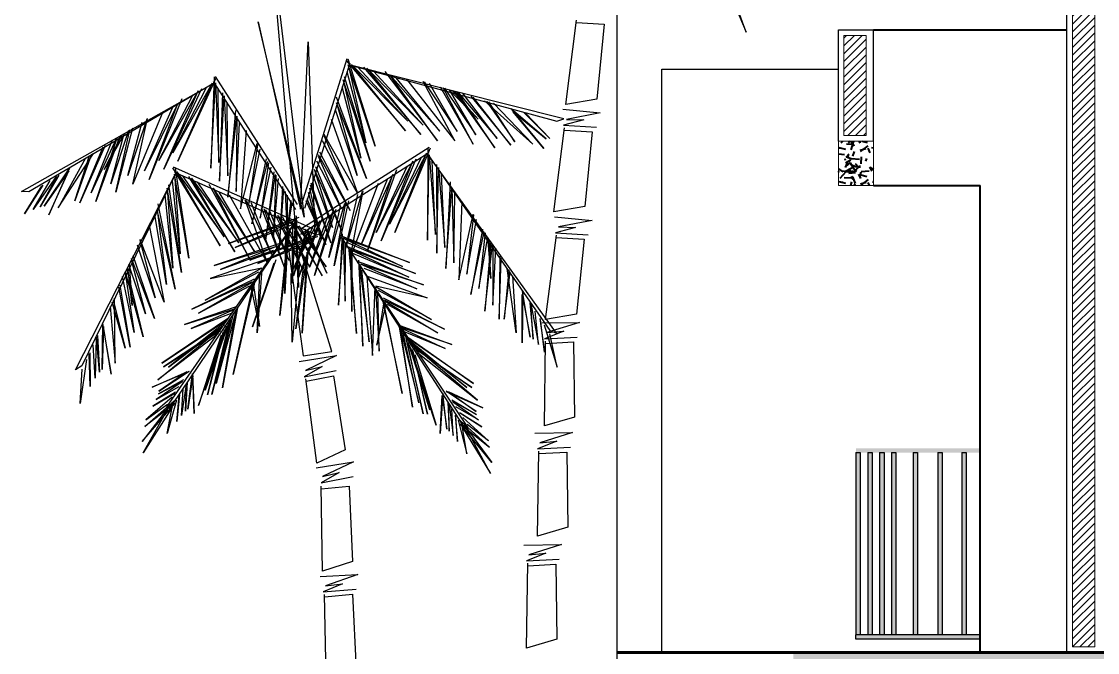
# Model space of a CAD drawing. Header units: millimetres. Extents: x -106 to 2534, y 21 to 2786.
# Drawn here: x 1303.976 to 1308.813, y 1350.761 to 1353.598 of the extents above; entities that cross this region are included whole.
import ezdxf

# ---------------------------------------------------------------- set-up
doc = ezdxf.new("R2010")
doc.units = ezdxf.units.MM
for name, color, linetype, lineweight in [('achurado', 142, 'Continuous', 9), ('fach mas atras', 62, 'Continuous', 20), ('muro adela', 202, 'Continuous', 30), ('muro adelante', 30, 'Continuous', 40), ('muros', 20, 'Continuous', 30), ('placa', 162, 'Continuous', 60), ('vaciao', 102, 'Continuous', 40), ('varanda', 240, 'Continuous', 25)]:
    doc.layers.add(name, color=color, linetype=linetype, lineweight=lineweight)

# ---------------------------------------------------------------- blocks, each defined once
blk = doc.blocks.new('palmas')
at = {"color": 102}
for p, q in [((1253.8289, 1364.6662), (1253.9789, 1363.4198)), ((1253.9375, 1363.4021), (1253.8289, 1364.6662)), ((1255.9657, 1364.251), (1255.8828, 1364.4806)), ((1255.8703, 1364.4751), (1255.9657, 1364.251)), ((1253.7718, 1364.298), (1253.9621, 1363.4558)), ((1253.9789, 1363.4198), (1253.7718, 1364.298)), ((1253.9621, 1363.4558), (1253.9965, 1364.207)), ((1253.9965, 1364.207), (1254.0268, 1363.328)), ((1254.1703, 1364.1313), (1253.9662, 1363.4782)), ((1254.1838, 1364.1114), (1253.9798, 1363.4584)), ((1254.1687, 1364.1221), (1254.4332, 1363.8076)), ((1254.1749, 1364.1311), (1254.2981, 1363.7391)), ((1254.1763, 1364.1039), (1254.2559, 1363.7528)), ((1254.2981, 1363.7391), (1254.1763, 1364.1039)), ((1255.1463, 1363.8619), (1254.1804, 1364.1039)), ((1254.1804, 1364.1039), (1255.1148, 1363.8514)), ((1254.1908, 1364.1063), (1254.4443, 1363.8506)), ((1254.4332, 1363.8076), (1254.1908, 1364.1063)), ((1254.4443, 1363.8506), (1254.22, 1364.0932)), ((1254.2445, 1364.0938), (1254.5026, 1363.7906)), ((1254.2602, 1364.0892), (1254.5137, 1363.8335)), ((1254.5026, 1363.7906), (1254.2602, 1364.0892)), ((1253.5818, 1364.0435), (1253.4097, 1363.6704)), ((1253.5734, 1364.0505), (1253.5581, 1363.6399)), ((1253.5778, 1364.0519), (1253.9471, 1363.476)), ((1254.158, 1364.0519), (1254.2752, 1363.6714)), ((1254.2559, 1363.7528), (1254.1716, 1364.0723)), ((1254.5137, 1363.8335), (1254.2894, 1364.0761)), ((1254.3411, 1364.0743), (1254.5777, 1363.7627)), ((1254.3632, 1364.0586), (1254.5888, 1363.8057)), ((1254.5777, 1363.7627), (1254.3632, 1364.0586)), ((1254.5888, 1363.8057), (1254.3924, 1364.0455)), ((1252.7076, 1363.5343), (1253.5752, 1364.0229)), ((1253.5752, 1364.0229), (1252.7408, 1363.5326)), ((1253.5161, 1363.9962), (1253.3473, 1363.6355)), ((1253.5646, 1364.0224), (1253.3877, 1363.7089)), ((1253.3877, 1363.7089), (1253.5399, 1364.0021)), ((1253.4097, 1363.6704), (1253.5646, 1364.0224)), ((1253.5581, 1363.6399), (1253.5792, 1364.024)), ((1253.5699, 1364.0292), (1253.9392, 1363.4533)), ((1253.5792, 1364.024), (1253.5952, 1363.6643)), ((1253.5952, 1363.6643), (1253.592, 1363.9947)), ((1254.2331, 1363.6851), (1254.1488, 1364.0046)), ((1254.1534, 1364.0362), (1254.2331, 1363.6851)), ((1254.2752, 1363.6714), (1254.1534, 1364.0362)), ((1254.4383, 1364.0396), (1254.6555, 1363.7617)), ((1254.6555, 1363.7617), (1254.5135, 1364.0291)), ((1254.5174, 1364.0279), (1254.6665, 1363.8047)), ((1254.6665, 1363.8047), (1254.5412, 1364.0205)), ((1254.5895, 1364.0055), (1254.7386, 1363.7467)), ((1254.7386, 1363.7467), (1254.6034, 1364.0012)), ((1254.6095, 1363.9993), (1254.7497, 1363.7896)), ((1254.6301, 1363.9919), (1254.7609, 1363.8594)), ((1254.7497, 1363.7896), (1254.6319, 1363.9924)), ((1253.4281, 1363.9519), (1253.2822, 1363.5889)), ((1253.5022, 1363.9876), (1253.3253, 1363.674)), ((1253.3253, 1363.674), (1253.4775, 1363.9673)), ((1253.3473, 1363.6355), (1253.5022, 1363.9876)), ((1253.6106, 1363.9786), (1253.598, 1363.5807)), ((1253.598, 1363.5807), (1253.6191, 1363.9647)), ((1253.6191, 1363.9647), (1253.6351, 1363.605)), ((1254.1225, 1363.96), (1254.2584, 1363.5931)), ((1254.7609, 1363.8594), (1254.6448, 1363.9874)), ((1254.6549, 1363.9853), (1254.8352, 1363.7303)), ((1254.8352, 1363.7303), (1254.6684, 1363.9811)), ((1254.671, 1363.9803), (1254.8462, 1363.7732)), ((1254.8462, 1363.7732), (1254.6907, 1363.9785)), ((1254.7283, 1363.9626), (1254.9076, 1363.7434)), ((1254.9076, 1363.7434), (1254.7385, 1363.9594)), ((1253.4109, 1363.9309), (1253.2602, 1363.6274)), ((1253.2602, 1363.6274), (1253.3862, 1363.9106)), ((1253.2822, 1363.5889), (1253.4109, 1363.9309)), ((1253.6351, 1363.605), (1253.632, 1363.9354)), ((1253.6691, 1363.8994), (1253.635, 1363.5096)), ((1254.2162, 1363.6068), (1254.1193, 1363.9012)), ((1254.1239, 1363.9328), (1254.2162, 1363.6068)), ((1254.2584, 1363.5931), (1254.1239, 1363.9328)), ((1255.0062, 1363.7471), (1254.7886, 1363.9416)), ((1254.7977, 1363.9411), (1254.926, 1363.7585)), ((1254.926, 1363.7585), (1254.809, 1363.9376)), ((1254.8289, 1363.9314), (1255.0062, 1363.7471)), ((1255.0662, 1363.7716), (1254.9083, 1363.9068)), ((1254.9097, 1363.9064), (1255.0551, 1363.7286)), ((1254.916, 1363.895), (1255.0662, 1363.7716)), ((1255.0551, 1363.7286), (1254.916, 1363.895)), ((1253.2703, 1363.8605), (1253.1854, 1363.6059)), ((1253.1854, 1363.6059), (1253.2493, 1363.8471)), ((1253.3435, 1363.8928), (1253.2074, 1363.5674)), ((1253.2074, 1363.5674), (1253.2738, 1363.8627)), ((1253.635, 1363.5096), (1253.6749, 1363.8728)), ((1253.6749, 1363.8728), (1253.672, 1363.534)), ((1254.0996, 1363.8593), (1254.2175, 1363.5269)), ((1254.9655, 1363.8892), (1255.0833, 1363.7733)), ((1255.0833, 1363.7733), (1254.9736, 1363.8866)), ((1255.1148, 1363.8514), (1255.1463, 1363.8619)), ((1253.189, 1363.8087), (1253.1092, 1363.5694)), ((1253.2067, 1363.8199), (1253.1312, 1363.5309)), ((1253.1312, 1363.5309), (1253.1944, 1363.8121)), ((1253.672, 1363.534), (1253.6877, 1363.8435)), ((1253.7178, 1363.8083), (1253.6919, 1363.4566)), ((1253.1347, 1363.7741), (1253.0204, 1363.528)), ((1253.0204, 1363.528), (1253.1163, 1363.7671)), ((1253.1489, 1363.7831), (1253.0424, 1363.4895)), ((1253.0424, 1363.4895), (1253.137, 1363.7755)), ((1253.1711, 1363.796), (1253.0799, 1363.6337)), ((1253.0799, 1363.6337), (1253.1582, 1363.7878)), ((1253.1092, 1363.5694), (1253.1693, 1363.7961)), ((1253.6919, 1363.4566), (1253.7664, 1363.75)), ((1254.1753, 1363.5407), (1254.0605, 1363.7623)), ((1254.0671, 1363.7863), (1254.1753, 1363.5407)), ((1254.2175, 1363.5269), (1254.0682, 1363.7902)), ((1252.8731, 1363.4606), (1253.0316, 1363.7057)), ((1253.0229, 1363.7028), (1252.9474, 1363.4927)), ((1253.0842, 1363.7418), (1252.9691, 1363.483)), ((1252.9691, 1363.483), (1253.0751, 1363.7361)), ((1253.7684, 1363.7465), (1253.729, 1363.481)), ((1253.729, 1363.481), (1253.7811, 1363.7251)), ((1254.5385, 1363.7084), (1253.9615, 1363.3408)), ((1254.5409, 1363.7323), (1253.9639, 1363.3648)), ((1254.0472, 1363.7135), (1254.1855, 1363.4487)), ((1254.5279, 1363.7076), (1254.3624, 1363.3878)), ((1254.5443, 1363.7292), (1254.3858, 1363.3502)), ((1254.3858, 1363.3502), (1254.5279, 1363.7076)), ((1255.1132, 1362.8971), (1254.5311, 1363.7049)), ((1254.5311, 1363.7049), (1255.0824, 1362.9094)), ((1254.5338, 1363.7263), (1254.5332, 1363.3154)), ((1252.9953, 1363.6852), (1252.8731, 1363.4606)), ((1252.9474, 1363.4927), (1253.013, 1363.6964)), ((1253.8068, 1363.6815), (1253.7434, 1363.3896)), ((1253.7434, 1363.3896), (1253.8143, 1363.669)), ((1253.8175, 1363.6635), (1253.7804, 1363.414)), ((1254.1434, 1363.4624), (1254.0355, 1363.6707)), ((1254.0417, 1363.6933), (1254.1434, 1363.4624)), ((1254.1855, 1363.4487), (1254.0434, 1363.6994)), ((1254.4668, 1363.6705), (1254.3013, 1363.3508)), ((1254.4804, 1363.6796), (1254.3246, 1363.3131)), ((1254.3246, 1363.3131), (1254.4668, 1363.6705)), ((1254.3624, 1363.3878), (1254.504, 1363.6864)), ((1254.5332, 1363.3154), (1254.5405, 1363.7)), ((1254.5405, 1363.7), (1254.5694, 1363.3411)), ((1254.5694, 1363.3411), (1254.5544, 1363.6712)), ((1254.5735, 1363.6558), (1254.5753, 1363.2576)), ((1252.8748, 1363.6084), (1252.7918, 1363.4655)), ((1252.8087, 1363.4684), (1252.9252, 1363.6405)), ((1252.921, 1363.6271), (1252.8087, 1363.4684)), ((1252.924, 1363.6397), (1252.8307, 1363.4299)), ((1252.8307, 1363.4299), (1252.921, 1363.6271)), ((1252.95, 1362.7329), (1253.4036, 1363.6193)), ((1253.4036, 1363.6193), (1252.9786, 1362.7498)), ((1253.3869, 1363.6414), (1253.6008, 1363.2906)), ((1253.3897, 1363.645), (1254.0156, 1363.3687)), ((1253.395, 1363.6131), (1253.4207, 1363.2539)), ((1253.4603, 1363.234), (1253.395, 1363.6131)), ((1253.3957, 1363.6217), (1254.0216, 1363.3454)), ((1253.3977, 1363.6401), (1253.4603, 1363.234)), ((1253.4063, 1363.6224), (1253.6182, 1363.3314)), ((1253.6008, 1363.2906), (1253.4063, 1363.6224)), ((1253.6182, 1363.3314), (1253.4332, 1363.6051)), ((1253.7804, 1363.414), (1253.8294, 1363.6433)), ((1253.8417, 1363.6225), (1253.8039, 1363.3125)), ((1253.8039, 1363.3125), (1253.8489, 1363.6104)), ((1253.8503, 1363.6081), (1253.8409, 1363.3369)), ((1254.1054, 1363.3721), (1254.0157, 1363.6136)), ((1254.0248, 1363.6312), (1254.1054, 1363.3721)), ((1254.1476, 1363.3584), (1254.0255, 1363.6338)), ((1254.0292, 1363.6474), (1254.1476, 1363.3584)), ((1254.3776, 1363.6105), (1254.2379, 1363.3018)), ((1254.394, 1363.6322), (1254.2613, 1363.2641)), ((1254.2613, 1363.2641), (1254.3776, 1363.6105)), ((1254.3013, 1363.3508), (1254.4429, 1363.6493)), ((1254.5753, 1363.2576), (1254.5826, 1363.6422)), ((1254.5826, 1363.6422), (1254.6114, 1363.2833)), ((1254.6114, 1363.2833), (1254.5964, 1363.6134)), ((1252.8034, 1363.5628), (1252.7207, 1363.4345)), ((1252.7207, 1363.4345), (1252.7986, 1363.5598)), ((1252.8641, 1363.6015), (1252.7603, 1363.4534)), ((1252.7603, 1363.4534), (1252.8361, 1363.5837)), ((1252.7918, 1363.4655), (1252.8676, 1363.6038)), ((1253.3691, 1363.5644), (1253.4274, 1363.1705)), ((1253.4207, 1363.2539), (1253.3857, 1363.5825)), ((1253.4576, 1363.6019), (1253.6668, 1363.2632)), ((1253.4724, 1363.5951), (1253.6842, 1363.304)), ((1253.6668, 1363.2632), (1253.4724, 1363.5951)), ((1253.6842, 1363.304), (1253.4992, 1363.5777)), ((1253.5501, 1363.5681), (1253.7368, 1363.2243)), ((1253.8409, 1363.3369), (1253.8636, 1363.5935)), ((1253.8808, 1363.5564), (1253.8663, 1363.2736)), ((1254.0976, 1363.3044), (1254.0061, 1363.563)), ((1254.009, 1363.5733), (1254.0976, 1363.3044)), ((1254.3116, 1363.57), (1254.1873, 1363.24)), ((1254.2379, 1363.3018), (1254.3537, 1363.5893)), ((1254.6348, 1363.5787), (1254.6147, 1363.1879)), ((1252.7408, 1363.5326), (1252.7076, 1363.5343)), ((1253.3878, 1363.1905), (1253.3528, 1363.519)), ((1253.3622, 1363.5496), (1253.3878, 1363.1905)), ((1253.4274, 1363.1705), (1253.3622, 1363.5496)), ((1253.5696, 1363.5492), (1253.7543, 1363.2651)), ((1253.7368, 1363.2243), (1253.5696, 1363.5492)), ((1253.7543, 1363.2651), (1253.5964, 1363.5319)), ((1253.6409, 1363.5191), (1253.8136, 1363.2116)), ((1253.8663, 1363.2736), (1253.8862, 1363.5472)), ((1253.8933, 1363.5353), (1253.9034, 1363.298)), ((1253.9034, 1363.298), (1253.9032, 1363.5185)), ((1254.0555, 1363.3181), (1253.9973, 1363.5308)), ((1254.0025, 1363.5496), (1254.0555, 1363.3181)), ((1254.2396, 1363.5352), (1254.164, 1363.2776)), ((1254.164, 1363.2776), (1254.2192, 1363.521)), ((1254.1873, 1363.24), (1254.243, 1363.5375)), ((1254.6147, 1363.1879), (1254.6416, 1363.5523)), ((1254.6416, 1363.5523), (1254.6509, 1363.2136)), ((1254.6509, 1363.2136), (1254.6554, 1363.5235)), ((1253.3201, 1363.4789), (1253.3989, 1363.0957)), ((1253.8136, 1363.2116), (1253.7137, 1363.4973)), ((1253.7173, 1363.4955), (1253.831, 1363.2524)), ((1253.831, 1363.2524), (1253.7397, 1363.4847)), ((1253.7852, 1363.4626), (1253.8935, 1363.1841)), ((1253.9178, 1363.4939), (1253.8901, 1363.2724)), ((1253.8901, 1363.2724), (1253.9237, 1363.4837)), ((1254.075, 1363.2969), (1253.9867, 1363.4919)), ((1253.9898, 1363.5032), (1254.075, 1363.2969)), ((1254.1602, 1363.4804), (1254.0891, 1363.2384)), ((1254.0891, 1363.2384), (1254.141, 1363.4672)), ((1254.1775, 1363.4923), (1254.1125, 1363.2007)), ((1254.1125, 1363.2007), (1254.1655, 1363.4841)), ((1254.6867, 1363.4894), (1254.6735, 1363.137)), ((1253.3593, 1363.1156), (1253.308, 1363.4213)), ((1253.3174, 1363.4518), (1253.3593, 1363.1156)), ((1253.3989, 1363.0957), (1253.3174, 1363.4518)), ((1253.9544, 1363.4172), (1253.6387, 1363.3009)), ((1253.8935, 1363.1841), (1253.7983, 1363.4562)), ((1253.8041, 1363.4534), (1253.9109, 1363.2249)), ((1253.9109, 1363.2249), (1253.8251, 1363.4432)), ((1253.8468, 1363.4326), (1253.9865, 1363.1533)), ((1253.9865, 1363.1533), (1253.8596, 1363.4265)), ((1253.862, 1363.4253), (1254.0039, 1363.1941)), ((1254.0039, 1363.1941), (1253.8811, 1363.4205)), ((1253.9428, 1363.4246), (1253.9526, 1363.1026)), ((1254.1073, 1363.4439), (1254.0019, 1363.1939)), ((1254.0019, 1363.1939), (1254.089, 1363.4363)), ((1254.1211, 1363.4535), (1254.0252, 1363.1562)), ((1254.0252, 1363.1562), (1254.1095, 1363.4454)), ((1254.6735, 1363.137), (1254.7374, 1363.4329)), ((1254.7396, 1363.4295), (1254.7097, 1363.1627)), ((1253.2822, 1363.3829), (1253.3485, 1363.0365)), ((1253.3613, 1362.5661), (1253.9454, 1363.4078)), ((1253.9454, 1363.4078), (1253.3851, 1362.5765)), ((1253.6387, 1363.3009), (1253.9377, 1363.4041)), ((1253.9377, 1363.4041), (1253.6685, 1363.2831)), ((1253.6685, 1363.2831), (1253.9214, 1363.385)), ((1253.9133, 1363.3684), (1253.8696, 1362.9769)), ((1253.9159, 1363.3991), (1254.06, 1363.1553)), ((1253.9381, 1363.4038), (1253.9237, 1363.122)), ((1253.9237, 1363.122), (1253.9279, 1363.3809)), ((1254.06, 1363.1553), (1253.9256, 1363.3944)), ((1254.0376, 1363.3959), (1253.9288, 1363.1848)), ((1253.9288, 1363.1848), (1254.0215, 1363.3848)), ((1253.998, 1363.3686), (1253.9301, 1363.156)), ((1253.938, 1363.3884), (1254.0774, 1363.1961)), ((1253.9526, 1363.1026), (1253.9381, 1363.4038)), ((1254.0579, 1363.4099), (1253.9522, 1363.1471)), ((1253.9522, 1363.1471), (1254.049, 1363.4038)), ((1254.0774, 1363.1961), (1253.9556, 1363.3798)), ((1253.9813, 1363.3674), (1254.0805, 1363.1674)), ((1254.7097, 1363.1627), (1254.753, 1363.4085)), ((1254.7803, 1363.3659), (1254.7274, 1363.0719)), ((1253.2391, 1363.3156), (1253.3089, 1363.0564)), ((1253.3485, 1363.0365), (1253.2407, 1363.3193)), ((1254.0456, 1363.3429), (1253.7397, 1363.2289)), ((1253.7397, 1363.2289), (1254.0388, 1363.3321)), ((1254.0388, 1363.3321), (1253.7696, 1363.2111)), ((1253.8696, 1362.9769), (1253.9065, 1363.3575)), ((1253.9065, 1363.3575), (1253.8921, 1363.0757)), ((1253.8921, 1363.0757), (1253.8963, 1363.3346)), ((1253.9301, 1363.156), (1253.9883, 1363.362)), ((1254.0805, 1363.1674), (1253.9919, 1363.3622)), ((1254.1496, 1363.3446), (1254.1333, 1363.0229)), ((1254.1333, 1363.0229), (1254.1539, 1363.3237)), ((1254.1379, 1363.3375), (1254.4512, 1363.2148)), ((1254.7137, 1362.4746), (1254.1467, 1363.3279)), ((1254.1467, 1363.3279), (1254.6901, 1362.4854)), ((1254.1539, 1363.3237), (1254.1626, 1363.0416)), ((1254.1544, 1363.324), (1254.421, 1363.1976)), ((1254.4512, 1363.2148), (1254.1544, 1363.324)), ((1254.7274, 1363.0719), (1254.7882, 1363.3536)), ((1254.7916, 1363.3482), (1254.7635, 1363.0976)), ((1254.7635, 1363.0976), (1254.8042, 1363.3286)), ((1254.8026, 1363.3293), (1254.8172, 1363.1437)), ((1254.8172, 1363.1437), (1254.8108, 1363.3164)), ((1253.3089, 1363.0564), (1253.229, 1363.2928)), ((1253.8739, 1363.3022), (1253.573, 1363.2021)), ((1253.573, 1363.2021), (1253.8571, 1363.2891)), ((1253.8571, 1363.2891), (1253.6028, 1363.1843)), ((1253.6028, 1363.1843), (1253.8409, 1363.27)), ((1253.7696, 1363.2111), (1254.0225, 1363.3131)), ((1253.9662, 1363.2576), (1253.908, 1363.2759)), ((1253.9963, 1363.283), (1253.9695, 1362.8979)), ((1254.1626, 1363.0416), (1254.1637, 1363.3006)), ((1254.421, 1363.1976), (1254.1702, 1363.3046)), ((1254.1749, 1363.2859), (1254.4784, 1363.1658)), ((1254.178, 1363.2878), (1254.2138, 1362.8955)), ((1254.1816, 1363.275), (1254.4482, 1363.1486)), ((1254.4784, 1363.1658), (1254.1816, 1363.275)), ((1254.1846, 1363.2768), (1254.1933, 1362.9948)), ((1254.2138, 1362.8955), (1254.1846, 1363.2768)), ((1254.8173, 1363.3082), (1254.7906, 1362.9971)), ((1254.7906, 1362.9971), (1254.8249, 1363.2963)), ((1254.8263, 1363.2941), (1254.8267, 1363.0228)), ((1254.8267, 1363.0228), (1254.8402, 1363.28)), ((1253.1999, 1363.2274), (1253.2655, 1362.9839)), ((1253.3051, 1362.9639), (1253.2025, 1363.2333)), ((1253.2084, 1363.2466), (1253.3051, 1362.9639)), ((1253.8263, 1363.2368), (1253.5551, 1363.1438)), ((1253.8507, 1363.2275), (1253.7465, 1362.9256)), ((1253.9916, 1363.2623), (1253.9406, 1362.9172)), ((1253.9406, 1362.9172), (1253.9814, 1363.2394)), ((1253.9695, 1362.8979), (1253.9916, 1363.2623)), ((1254.1933, 1362.9948), (1254.1943, 1363.2537)), ((1254.4482, 1363.1486), (1254.1974, 1363.2556)), ((1254.2161, 1363.2209), (1254.5149, 1363.1147)), ((1254.223, 1363.2251), (1254.242, 1362.8394)), ((1254.8587, 1363.2436), (1254.8544, 1362.9604)), ((1254.8544, 1362.9604), (1254.8645, 1363.2345)), ((1253.2539, 1362.8804), (1253.1748, 1363.1711)), ((1253.1806, 1363.184), (1253.2539, 1362.8804)), ((1253.2055, 1363.0214), (1253.1857, 1363.193)), ((1253.2655, 1362.9839), (1253.1904, 1363.2061)), ((1253.1919, 1363.207), (1253.2055, 1363.0214)), ((1253.7857, 1363.1889), (1253.5335, 1363.0465)), ((1253.5335, 1363.0465), (1253.7749, 1363.1727)), ((1253.5551, 1363.1438), (1253.7875, 1363.1916)), ((1253.7465, 1362.9256), (1253.8429, 1363.2144)), ((1253.7883, 1363.1873), (1253.7664, 1362.8995)), ((1253.7664, 1362.8995), (1253.7783, 1363.1705)), ((1253.9576, 1363.2119), (1253.9246, 1362.8566)), ((1254.2273, 1363.2042), (1254.2713, 1362.8582)), ((1254.242, 1362.8394), (1254.2273, 1363.2042)), ((1254.2326, 1363.2074), (1254.4847, 1363.0975)), ((1254.5149, 1363.1147), (1254.2326, 1363.2074)), ((1254.2713, 1362.8582), (1254.2371, 1363.1811)), ((1254.4847, 1363.0975), (1254.2485, 1363.188)), ((1254.8979, 1363.1824), (1254.8782, 1362.9601)), ((1254.8782, 1362.9601), (1254.9042, 1363.1725)), ((1254.9321, 1362.8997), (1254.8912, 1363.1887)), ((1253.2143, 1362.9004), (1253.1622, 1363.1526)), ((1253.1737, 1363.1686), (1253.2143, 1362.9004)), ((1253.753, 1363.1396), (1253.474, 1363.0051)), ((1253.474, 1363.0051), (1253.7467, 1363.1301)), ((1253.7439, 1363.1259), (1253.5038, 1362.9873)), ((1253.7579, 1363.1366), (1253.6596, 1362.7119)), ((1253.6596, 1362.7119), (1253.752, 1363.1267)), ((1253.7494, 1363.1225), (1253.7772, 1362.9267)), ((1253.9246, 1362.8566), (1253.9192, 1363.1665)), ((1254.2602, 1363.1532), (1254.2861, 1362.7973)), ((1254.2623, 1363.1545), (1254.5316, 1363.0561)), ((1254.9155, 1363.1549), (1254.9321, 1362.8997)), ((1253.1964, 1362.8346), (1253.145, 1363.104)), ((1253.1494, 1363.1138), (1253.1964, 1362.8346)), ((1253.5038, 1362.9873), (1253.7338, 1363.1107)), ((1253.7772, 1362.9267), (1253.74, 1363.1067)), ((1254.2861, 1362.7973), (1254.2977, 1363.107)), ((1254.2993, 1363.1042), (1254.3154, 1362.816)), ((1254.5316, 1363.0561), (1254.3003, 1363.1085)), ((1254.302, 1363.1058), (1254.5512, 1362.9584)), ((1254.3154, 1362.816), (1254.309, 1363.0873)), ((1254.5512, 1362.9584), (1254.3124, 1363.0894)), ((1254.9611, 1363.0837), (1254.9577, 1362.854)), ((1254.9938, 1362.8797), (1254.9604, 1363.0849)), ((1253.1729, 1362.8306), (1253.1151, 1363.0367)), ((1253.1199, 1363.0475), (1253.1729, 1362.8306)), ((1253.1287, 1362.7628), (1253.1255, 1363.0547)), ((1253.1287, 1362.7628), (1253.1255, 1363.0547)), ((1254.3369, 1363.0386), (1254.3052, 1362.8435)), ((1254.3287, 1363.0529), (1254.4184, 1362.6263)), ((1254.3337, 1363.0559), (1254.6099, 1362.9158)), ((1254.4184, 1362.6263), (1254.3344, 1363.043)), ((1254.6099, 1362.9158), (1254.3398, 1363.0462)), ((1254.3425, 1363.042), (1254.5797, 1362.8986)), ((1254.5797, 1362.8986), (1254.3523, 1363.0265)), ((1254.9577, 1362.854), (1254.9586, 1363.0709)), ((1254.9586, 1363.0709), (1254.9938, 1362.8797)), ((1254.9926, 1363.0345), (1255.008, 1362.87)), ((1255.008, 1362.87), (1254.9972, 1363.0273)), ((1253.1066, 1363.0176), (1253.1287, 1362.7628)), ((1253.1066, 1363.0176), (1253.1287, 1362.7628)), ((1253.6719, 1363.0154), (1253.4403, 1362.9361)), ((1253.4403, 1362.9361), (1253.6658, 1363.0062)), ((1253.6646, 1363.0044), (1253.4702, 1362.9183)), ((1253.4702, 1362.9183), (1253.6589, 1362.99)), ((1253.6721, 1362.9997), (1253.5829, 1362.6711)), ((1253.5829, 1362.6711), (1253.6615, 1362.9884)), ((1253.6788, 1363.011), (1253.6118, 1362.6518)), ((1253.6118, 1362.6518), (1253.6731, 1363.0015)), ((1254.3052, 1362.8435), (1254.346, 1363.0227)), ((1254.9995, 1363.0238), (1255.0314, 1362.8458)), ((1255.0314, 1362.8458), (1255.0174, 1362.9959)), ((1253.0707, 1362.7338), (1253.0728, 1362.9416)), ((1253.0767, 1362.9281), (1253.0707, 1362.7338)), ((1253.0722, 1362.9403), (1253.1103, 1362.7138)), ((1253.1103, 1362.7138), (1253.0767, 1362.9281)), ((1253.6386, 1362.9652), (1253.3391, 1362.7628)), ((1253.3391, 1362.7628), (1253.634, 1362.9582)), ((1253.628, 1362.9492), (1253.369, 1362.745)), ((1253.369, 1362.745), (1253.6195, 1362.9364)), ((1253.6379, 1362.9429), (1253.5337, 1362.641)), ((1253.5337, 1362.641), (1253.6301, 1362.9298)), ((1253.6479, 1362.9594), (1253.5626, 1362.6216)), ((1253.5626, 1362.6216), (1253.6435, 1362.9522)), ((1254.4122, 1362.93), (1254.6422, 1362.8461)), ((1255.0383, 1362.9632), (1255.0595, 1362.812)), ((1255.0595, 1362.812), (1255.0414, 1362.9584)), ((1255.0567, 1362.9346), (1255.1157, 1362.7445)), ((1253.0582, 1362.722), (1253.045, 1362.8792)), ((1253.0485, 1362.887), (1253.0582, 1362.722)), ((1253.3201, 1362.6878), (1253.6095, 1362.9245)), ((1253.593, 1362.8964), (1253.3201, 1362.6878)), ((1253.6071, 1362.9178), (1253.3464, 1362.7456)), ((1253.3464, 1362.7456), (1253.602, 1362.9101)), ((1253.5031, 1362.5723), (1253.6236, 1362.9157)), ((1253.6053, 1362.8886), (1253.5031, 1362.5723)), ((1253.6185, 1362.9106), (1253.544, 1362.6208)), ((1253.544, 1362.6208), (1253.6138, 1362.9027)), ((1254.4052, 1362.9258), (1254.465, 1362.5653)), ((1254.465, 1362.5653), (1254.4107, 1362.9162)), ((1254.4118, 1362.9144), (1254.4943, 1362.584)), ((1254.6422, 1362.8461), (1254.4182, 1362.9207)), ((1254.4193, 1362.9189), (1254.612, 1362.8289)), ((1254.4943, 1362.584), (1254.4221, 1362.9028)), ((1254.612, 1362.8289), (1254.4247, 1362.9044)), ((1254.4445, 1362.8792), (1254.7399, 1362.6707)), ((1255.0824, 1362.9094), (1255.1132, 1362.8971)), ((1255.1157, 1362.7445), (1255.0824, 1362.8945)), ((1253.0387, 1362.6946), (1253.0299, 1362.8451)), ((1253.0434, 1362.8754), (1253.0387, 1362.6946)), ((1254.4352, 1362.8736), (1254.5135, 1362.5341)), ((1254.5135, 1362.5341), (1254.4393, 1362.8663)), ((1254.4447, 1362.8568), (1254.5428, 1362.5529)), ((1254.7399, 1362.6707), (1254.449, 1362.8721)), ((1254.5428, 1362.5529), (1254.4523, 1362.8436)), ((1254.4548, 1362.8629), (1254.7097, 1362.6536)), ((1254.7097, 1362.6536), (1254.463, 1362.85)), ((1254.7573, 1362.5954), (1254.4728, 1362.8379)), ((1254.475, 1362.8311), (1254.7322, 1362.6537)), ((1253.016, 1362.6569), (1253.0118, 1362.8044)), ((1253.0141, 1362.8096), (1253.016, 1362.6569)), ((1254.5721, 1362.4836), (1254.4585, 1362.8293)), ((1254.4635, 1362.8242), (1254.5322, 1362.533)), ((1254.5322, 1362.533), (1254.4681, 1362.8161)), ((1254.4762, 1362.8019), (1254.5721, 1362.4836)), ((1254.7322, 1362.6537), (1254.48, 1362.8233)), ((1254.4888, 1362.8095), (1254.7573, 1362.5954)), ((1252.9786, 1362.7498), (1252.95, 1362.7329)), ((1253.0003, 1362.7785), (1252.9706, 1362.5817)), ((1252.9706, 1362.5817), (1252.9809, 1362.735)), ((1253.4613, 1362.7252), (1253.2955, 1362.6551)), ((1253.2955, 1362.6551), (1253.4513, 1362.723)), ((1253.436, 1362.6871), (1253.3228, 1362.6241)), ((1253.3253, 1362.6373), (1253.4619, 1362.7261)), ((1253.4513, 1362.723), (1253.3253, 1362.6373)), ((1253.4552, 1362.5552), (1253.4768, 1362.7168)), ((1253.4785, 1362.7059), (1253.4552, 1362.5552)), ((1253.4762, 1362.7158), (1253.4842, 1362.5359)), ((1253.4842, 1362.5359), (1253.4785, 1362.7059)), ((1253.4305, 1362.6788), (1253.3129, 1362.5996)), ((1253.3129, 1362.5996), (1253.4161, 1362.6571)), ((1253.3228, 1362.6241), (1253.4323, 1362.6815)), ((1253.4475, 1362.668), (1253.4265, 1362.5278)), ((1253.4265, 1362.5278), (1253.4341, 1362.6457)), ((1253.4526, 1362.6766), (1253.4444, 1362.5473)), ((1253.4444, 1362.5473), (1253.4492, 1362.6708)), ((1253.2624, 1362.4776), (1253.3937, 1362.5937)), ((1253.3845, 1362.6095), (1253.2669, 1362.5071)), ((1253.3993, 1362.6317), (1253.2975, 1362.5688)), ((1253.2975, 1362.5688), (1253.3968, 1362.628)), ((1253.4047, 1362.5968), (1253.3628, 1362.4465)), ((1253.4184, 1362.6196), (1253.4053, 1362.5007)), ((1253.4053, 1362.5007), (1253.4162, 1362.6158)), ((1254.6019, 1362.6265), (1254.5903, 1362.4469)), ((1254.5903, 1362.4469), (1254.5994, 1362.6166)), ((1254.5994, 1362.6166), (1254.6196, 1362.4656)), ((1254.6196, 1362.4656), (1254.6013, 1362.6275)), ((1254.7511, 1362.545), (1254.6164, 1362.6366)), ((1254.617, 1362.6356), (1254.7813, 1362.5622)), ((1254.6269, 1362.6333), (1254.7511, 1362.545)), ((1254.7813, 1362.5622), (1254.6269, 1362.6333)), ((1254.6415, 1362.597), (1254.7534, 1362.5317)), ((1254.7534, 1362.5317), (1254.6451, 1362.5914)), ((1253.2504, 1362.4098), (1253.3962, 1362.5807)), ((1253.3741, 1362.5723), (1253.2504, 1362.4098)), ((1253.2545, 1362.3595), (1253.3741, 1362.5723)), ((1253.3855, 1362.5648), (1253.2545, 1362.3595)), ((1253.3962, 1362.5807), (1253.2624, 1362.4776)), ((1253.2669, 1362.5071), (1253.3639, 1362.5784)), ((1253.3851, 1362.5765), (1253.3613, 1362.5661)), ((1253.3628, 1362.4465), (1253.3855, 1362.5648)), ((1254.6246, 1362.5868), (1254.6303, 1362.4574)), ((1254.6303, 1362.4574), (1254.628, 1362.581)), ((1254.6296, 1362.5782), (1254.6477, 1362.4376)), ((1254.6477, 1362.4376), (1254.6425, 1362.5556)), ((1254.6468, 1362.5886), (1254.7628, 1362.507)), ((1254.7628, 1362.507), (1254.6608, 1362.5667)), ((1254.6771, 1362.5409), (1254.7775, 1362.4759)), ((1254.6577, 1362.5292), (1254.6684, 1362.4101)), ((1254.6684, 1362.4101), (1254.6599, 1362.5254)), ((1254.6709, 1362.5061), (1254.7098, 1362.355)), ((1254.7775, 1362.4759), (1254.6794, 1362.5372)), ((1254.8109, 1362.3841), (1254.6819, 1362.5028)), ((1254.6914, 1362.5184), (1254.8069, 1362.4137)), ((1254.6792, 1362.4899), (1254.8109, 1362.3841)), ((1254.8214, 1362.316), (1254.6792, 1362.4899)), ((1254.7098, 1362.355), (1254.6895, 1362.4737)), ((1254.6895, 1362.4737), (1254.8163, 1362.2658)), ((1254.6901, 1362.4854), (1254.7137, 1362.4746)), ((1254.7011, 1362.481), (1254.8214, 1362.316)), ((1254.8163, 1362.2658), (1254.7011, 1362.481)), ((1254.8069, 1362.4137), (1254.7114, 1362.4869))]:
    blk.add_line(p, q, dxfattribs=at)
at = {"color": 23}
for p, q in [((1255.1545, 1363.9261), (1255.2034, 1364.3049)), ((1255.2024, 1364.294), (1255.3278, 1364.2869)), ((1255.3278, 1364.2869), (1255.2941, 1363.9505)), ((1255.2941, 1363.9505), (1255.1545, 1363.9261)), ((1255.1411, 1363.9046), (1255.3094, 1363.8878)), ((1255.235, 1363.8568), (1255.1449, 1363.833)), ((1255.3094, 1363.8878), (1255.1584, 1363.859)), ((1255.1584, 1363.859), (1255.235, 1363.8568)), ((1255.1003, 1363.4428), (1255.1492, 1363.8216)), ((1255.1449, 1363.833), (1255.292, 1363.8237)), ((1255.1481, 1363.8107), (1255.2736, 1363.8036)), ((1255.2736, 1363.8036), (1255.2399, 1363.4672)), ((1255.2399, 1363.4672), (1255.1003, 1363.4428)), ((1255.1043, 1363.4211), (1255.2726, 1363.4042)), ((1255.1982, 1363.3733), (1255.1081, 1363.3494)), ((1255.2726, 1363.4042), (1255.1216, 1363.3755)), ((1255.1216, 1363.3755), (1255.1982, 1363.3733)), ((1255.0635, 1362.9592), (1255.1124, 1363.338)), ((1255.1081, 1363.3494), (1255.2552, 1363.3402)), ((1255.1113, 1363.3272), (1255.2368, 1363.3201)), ((1255.2368, 1363.3201), (1255.2031, 1362.9836)), ((1253.908, 1363.2759), (1253.9741, 1362.7948)), ((1254.1034, 1362.8156), (1253.9662, 1363.2576)), ((1255.2031, 1362.9836), (1255.0635, 1362.9592)), ((1255.0465, 1362.9435), (1255.2157, 1362.9458)), ((1255.2157, 1362.9458), (1255.0689, 1362.9002)), ((1255.1452, 1362.9067), (1255.0584, 1362.8727)), ((1255.0584, 1362.8727), (1255.2056, 1362.8802)), ((1255.0689, 1362.9002), (1255.1452, 1362.9067)), ((1255.0583, 1362.48), (1255.064, 1362.8619)), ((1255.0641, 1362.851), (1255.1896, 1362.8582)), ((1255.1896, 1362.8582), (1255.1943, 1362.5201)), ((1253.956, 1362.7698), (1254.123, 1362.7966)), ((1253.9741, 1362.7948), (1254.1034, 1362.8156)), ((1254.123, 1362.7966), (1253.9844, 1362.7302)), ((1254.059, 1362.7477), (1253.978, 1362.7016)), ((1253.9844, 1362.7302), (1254.059, 1362.7477)), ((1253.978, 1362.7016), (1254.1226, 1362.7303)), ((1254.0347, 1362.3129), (1253.9851, 1362.6916)), ((1253.9868, 1362.6809), (1254.1099, 1362.7061)), ((1254.1099, 1362.7061), (1254.1634, 1362.3722)), ((1255.1943, 1362.5201), (1255.0583, 1362.48)), ((1255.0161, 1362.4481), (1255.1853, 1362.4504)), ((1255.1853, 1362.4504), (1255.0386, 1362.4047)), ((1255.1149, 1362.4112), (1255.028, 1362.3773)), ((1255.0386, 1362.4047), (1255.1149, 1362.4112)), ((1254.1634, 1362.3722), (1254.0347, 1362.3129)), ((1255.028, 1362.3773), (1255.1753, 1362.3848)), ((1255.028, 1361.9846), (1255.0336, 1362.3665)), ((1255.0338, 1362.3556), (1255.1592, 1362.3628)), ((1255.1592, 1362.3628), (1255.1639, 1362.0246)), ((1254.0325, 1362.2925), (1254.1996, 1362.3193)), ((1254.1996, 1362.3193), (1254.061, 1362.2529)), ((1254.1355, 1362.2704), (1254.0545, 1362.2243)), ((1254.0545, 1362.2243), (1254.1991, 1362.253)), ((1254.061, 1362.2529), (1254.1355, 1362.2704)), ((1254.0606, 1361.827), (1254.0543, 1362.2089)), ((1254.0548, 1362.198), (1254.1799, 1362.2091)), ((1254.1799, 1362.2091), (1254.1952, 1361.8713)), ((1255.1639, 1362.0246), (1255.028, 1361.9846)), ((1254.9661, 1361.9443), (1255.1353, 1361.9467)), ((1255.1353, 1361.9467), (1254.9885, 1361.901)), ((1254.1952, 1361.8713), (1254.0606, 1361.827)), ((1255.0649, 1361.9075), (1254.978, 1361.8736)), ((1254.978, 1361.8736), (1255.1253, 1361.8811)), ((1254.9885, 1361.901), (1255.0649, 1361.9075)), ((1254.978, 1361.4808), (1254.9836, 1361.8627)), ((1254.9837, 1361.8518), (1255.1092, 1361.859)), ((1255.1092, 1361.859), (1255.1139, 1361.5209)), ((1254.0504, 1361.8038), (1254.2194, 1361.8115)), ((1254.1503, 1361.7701), (1254.0645, 1361.7335)), ((1254.2194, 1361.8115), (1254.0742, 1361.7612)), ((1254.0742, 1361.7612), (1254.1503, 1361.7701)), ((1254.0645, 1361.7335), (1254.2115, 1361.7456)), ((1254.0768, 1361.341), (1254.0705, 1361.7229)), ((1254.071, 1361.712), (1254.1961, 1361.7231)), ((1254.1961, 1361.7231), (1254.2114, 1361.3853)), ((1255.1139, 1361.5209), (1254.978, 1361.4808))]:
    blk.add_line(p, q, dxfattribs=at)

msp = doc.modelspace()

# ---------------------------------------------------------------- hatches: boundary and pattern name
h = msp.add_hatch(color=22)
h.set_gradient(color1=(215, 38, 15), color2=(200, 36, 14), one_color=1, tint=0.42)
h.paths.add_polyline_path([(1308.2856, 1351.6595), (1308.2856, 1351.6796), (1307.7271, 1351.6796), (1307.7271, 1351.6595)])
h = msp.add_hatch()
h.set_pattern_fill('GRAVEL', color=256, scale=0.025, style=0)
h.set_pattern_definition([(228.0128, (35.018797, 0.08968), (-5.0800043165, -5.7150070224), [0.08543025, -8.457625]), (184.9697, (34.961647, 0.02618), (7.62001232654, 0.63499551885), [0.14660125, -14.5135]), (132.5104, (34.815597, 0.01348), (6.3499953796, -6.9850068231), [0.1033705, -10.233675]), (267.2737, (34.567947, -0.14527), (0.6349972427, 12.69999591334), [0.13350125, -13.2166]), (292.8337, (34.561597, -0.27862), (-3.1750090139, 7.6200043325), [0.1309085, -12.95995]), (357.2737, (34.612397, -0.39927), (-12.69999591334, 0.6349972427), [0.13350125, -13.2166]), (37.6942, (34.745747, -0.40562), (-8.2550052153, -6.34999433925), [0.1765485, -17.478275]), (72.2553, (34.885447, -0.29767), (4.44500889137, 13.9700040515), [0.16668, -16.501325]), (121.4296, (34.936247, -0.13892), (-5.0800013088, 8.25499029), [0.13395325, -13.261375]), (175.2364, (34.866397, -0.02462), (6.9849945133, -0.6349940407), [0.15292825, -7.493475]), (222.3974, (34.713997, -0.01192), (-7.6200002293, -6.98499091266), [0.1977695, -19.5792]), (138.8141, (35.196597, -0.15162), (-4.4449971686, 3.8099941393), [0.06750125, -6.68265]), (171.4692, (35.145797, -0.10717), (8.2549873989, -1.2700032), [0.1284205, -12.71365]), (225, (35.0188, -0.0881), (-1e-16, -0.63499957), [0.08980225, -0.8082225]), (203.1986, (34.97435, -0.01192), (3.1750107064, 1.2700055686), [0.04836025, -4.78765]), (291.8014, (34.9299, -0.03097), (-0.6350004455, 1.905001227), [0.0683915, -3.3512]), (30.9638, (34.9553, -0.09447), (1.904997989, 1.2700009897), [0.11108, -3.591575]), (161.5651, (35.05055, -0.03732), (1.27000058, -0.634999056), [0.08032175, -1.927725]), (16.3895, (34.561597, -0.03097), (6.3500035035, 1.9049960375), [0.112522, -11.1397]), (70.3462, (34.669547, 0.00078), (-2.5399929222, -6.9849901221), [0.09439975, -9.34555]), (293.1986, (35.05055, 0.08968), (-1.2700055686, 3.1750107064), [0.09672, -4.7393]), (343.6105, (35.088647, 0.00078), (-6.3500035035, 1.9049960375), [0.112522, -11.1397]), (339.444, (34.5616, -0.42467), (-3.175003941, 1.269998459), [0.10850875, -5.316925]), (294.7751, (34.663197, -0.46277), (-3.1749926009, 6.9849967565), [0.090918, -9.0009]), (66.8014, (35.0569, -0.54532), (1.2700055686, 3.1750107064), [0.09672, -4.7393]), (17.354, (35.094997, -0.45642), (-8.2550004455, -2.5399961689), [0.10644575, -10.5381]), (69.444, (34.74575, -0.54532), (-1.269998459, -3.175003941), [0.0542545, -5.3712]), (101.3099, (35.0188, -0.54532), (-0.634996866, 2.539991865), [0.03237875, -3.2055]), (165.9638, (35.01245, -0.51357), (1.905001339, -0.634998901), [0.1309085, -2.4872625]), (186.009, (34.885447, -0.48182), (6.3499906361, 0.63499851714), [0.12131675, -12.01035]), (303.6901, (34.9553, -0.15162), (-0.635000218, 1.269998775), [0.091581, -2.197945]), (353.1572, (35.006097, -0.22782), (10.79500446416, -1.2700056879), [0.15988925, -15.829]), (60.9454, (35.164847, -0.24687), (-2.5399940915, -4.4449894027), [0.065377, -6.47235]), (90, (35.1966, -0.1897), (-0.635, 0.635), [0.0381, -0.5969]), (120.2564, (34.872747, -0.46277), (2.5399946167, -4.4449977581), [0.08821675, -8.733475]), (48.0128, (34.828297, -0.38657), (5.0800043165, 5.7150070224), [0.17086075, -8.3722]), (0, (34.9426, -0.2596), (0.635, 0.635), [0.1651, -0.4699]), (325.3048, (35.107697, -0.25957), (-6.3499889977, 4.4450004226), [0.1004025, -9.939825]), (254.0546, (35.19025, -0.31672), (-0.63500162, -2.540006051), [0.09245725, -4.530425]), (207.646, (35.164847, -0.40562), (-12.06499576226, -6.3500039937), [0.15053625, -14.903125]), (175.4261, (35.031497, -0.47547), (-8.2550019012, 0.6349969278), [0.15925725, -15.76645]), (175.4261, (35.031497, -0.47547), (-8.2550019012, 0.6349969278), [0.15925725, -15.76645])])
h.paths.add_polyline_path([(1318.5948, 1350.7608), (1307.4457, 1350.7608), (1307.4457, 1350.5819), (1318.5948, 1350.5819)])
at = {"layer": 'achurado'}
h = msp.add_hatch(dxfattribs=at)
h.set_pattern_fill('JIS_WOOD', color=256, scale=0.035, style=0)
h.set_pattern_definition([(45, (51.268475, -10.700559), (-0.01749999997, 0.01749999997), [])])
h.paths.add_polyline_path([(1308.801, 1354.2036), (1308.701, 1354.2036), (1308.701, 1350.7858), (1308.801, 1350.7858)])
h = msp.add_hatch(dxfattribs=at)
h.set_pattern_fill('JIS_WOOD', color=256, scale=0.035, style=0)
h.paths.add_polyline_path([(1307.7734, 1353.5358), (1307.6734, 1353.5358), (1307.6734, 1353.0858), (1307.7734, 1353.0858)])
at = {"layer": 'vaciao'}
h = msp.add_hatch(dxfattribs=at)
h.set_pattern_fill('GRAVEL', color=256, scale=0.006, style=0)
h.set_pattern_definition([(228.0128, (0.109728, 0.1524), (-1.219201035954, -1.37160168537), [0.02050326, -2.02983]), (184.9697, (0.096012, 0.13716), (1.82880295837, 0.152398924523), [0.0351843, -3.48324]), (132.5104, (0.06096, 0.134112), (1.5239988911, -1.676401637548), [0.02480892, -2.456082]), (267.2737, (0.001524, 0.096012), (0.15239933825, 3.047999019202), [0.0320403, -3.171984]), (292.8337, (0, 0.064008), (-0.76200216333, 1.828801039803), [0.03141804, -3.110388]), (357.2737, (0.012192, 0.035052), (-3.047999019202, 0.15239933825), [0.0320403, -3.171984]), (37.6942, (0.044196, 0.033528), (-1.981201251674, -1.523998641419), [0.04237164, -4.194786]), (72.2553, (0.077724, 0.059436), (1.066802133928, 3.352800972362), [0.0400032, -3.960318]), (121.4296, (0.089916, 0.097536), (-1.219200314116, 1.981197669598), [0.03214878, -3.18273]), (175.2364, (0.073152, 0.124968), (1.67639868318, -0.15239856976), [0.03670278, -1.798434]), (222.3974, (0.036576, 0.128016), (-1.828800055034, -1.676397819038), [0.04746468, -4.699008]), (138.8141, (0.1524, 0.094488), (-1.06679932045, 0.91439859343), [0.0162003, -1.603836]), (171.4692, (0.140208, 0.105156), (1.981196975735, -0.304800768003), [0.03082092, -3.051276]), (225, (0.10973, 0.10973), (-3e-17, -0.152399896), [0.02155254, -0.1939734]), (203.1986, (0.09906, 0.128016), (0.76200256954, 0.30480133646), [0.01160646, -1.149036]), (291.8014, (0.088392, 0.123444), (-0.1524001069, 0.45720029452), [0.01641396, -0.804288]), (30.9638, (0.094488, 0.108204), (0.4571995173, 0.30480023752), [0.0266592, -0.861978]), (161.5651, (0.11735, 0.12192), (0.3048001391, -0.1523997733), [0.01927722, -0.462654]), (16.3895, (0, 0.123444), (1.52400084084, 0.457199049), [0.02700528, -2.673528]), (70.3462, (0.025908, 0.131064), (-0.60959830132, -1.67639762931), [0.02265594, -2.242932]), (293.1986, (0.117348, 0.1524), (-0.30480133646, 0.76200256954), [0.0232128, -1.137432]), (343.6105, (0.126492, 0.131064), (-1.52400084084, 0.457199049), [0.02700528, -2.673528]), (339.444, (0, 0.028956), (-0.76200094586, 0.30479963016), [0.0260421, -1.276062]), (294.7751, (0.024384, 0.019812), (-0.76199822422, 1.67639922157), [0.02182032, -2.160216]), (66.8014, (0.118872, 0), (0.30480133646, 0.76200256954), [0.0232128, -1.137432]), (17.354, (0.128016, 0.021336), (-1.98120010691, -0.609599080536), [0.02554698, -2.529144]), (69.444, (0.044196, 0), (-0.30479963016, -0.76200094586), [0.01302108, -1.289088]), (101.3099, (0.109728, 0), (-0.15239924777, 0.60959804765), [0.0077709, -0.76932]), (165.9638, (0.108204, 0.00762), (0.4572003213, -0.15239973625), [0.03141804, -0.596943]), (186.009, (0.077724, 0.01524), (1.523997752666, 0.152399644113), [0.02911602, -2.882484]), (303.6901, (0.09449, 0.09449), (-0.1524000523, 0.304799706), [0.02197944, -0.5275068]), (353.1572, (0.10668, 0.0762), (2.590801071399, -0.3048013651), [0.03837342, -3.79896]), (60.9454, (0.14478, 0.071628), (-0.60959858195, -1.06679745665), [0.01569048, -1.553364]), (90, (0.1524, 0.08534), (-0.1524, 0.1524), [0.009144, -0.143256]), (120.2564, (0.074676, 0.019812), (0.60959870801, -1.06679946195), [0.02117202, -2.096034]), (48.0128, (0.064008, 0.0381), (1.219201035954, 1.37160168537), [0.04100658, -2.009328]), (0, (0.09144, 0.06858), (0.1524, 0.1524), [0.039624, -0.112776]), (325.3048, (0.131064, 0.06858), (-1.523997359457, 1.06680010143), [0.0240966, -2.385558]), (254.0546, (0.150876, 0.054864), (-0.15240038878, -0.6096014522), [0.02218974, -1.087302]), (207.646, (0.14478, 0.033528), (-2.895598982941, -1.524000958483), [0.0361287, -3.57675]), (175.4261, (0.112776, 0.016764), (-1.981200456285, 0.152399262673), [0.03822174, -3.783948]), (175.4261, (0.112776, 0.016764), (-1.981200456285, 0.152399262673), [0.03822174, -3.783948])])
h.paths.add_polyline_path([(1307.6484, 1352.8608), (1307.806, 1352.8608), (1307.806, 1353.0608), (1307.6484, 1353.0608)])
at = {"layer": 'varanda'}
h = msp.add_hatch(color=12, dxfattribs=at)
h.set_gradient(color1=(204, 15, 5), color2=(214, 16, 5), one_color=1, tint=0.43)
h.paths.add_polyline_path([(1307.7272, 1350.8408), (1307.7472, 1350.8408), (1307.7472, 1351.6608), (1307.7272, 1351.6608)])
h.paths.add_polyline_path([(1307.8005, 1351.6608), (1307.7805, 1351.6608), (1307.7805, 1350.8408), (1307.8005, 1350.8408)])
h.paths.add_polyline_path([(1307.8539, 1351.6608), (1307.8339, 1351.6608), (1307.8339, 1350.8408), (1307.8539, 1350.8408)])
h.paths.add_polyline_path([(1307.9073, 1351.6608), (1307.8873, 1351.6608), (1307.8873, 1350.8408), (1307.9073, 1350.8408)])
h.paths.add_polyline_path([(1307.9843, 1350.8408), (1308.0043, 1350.8408), (1308.0043, 1351.6608), (1307.9843, 1351.6608)])
h.paths.add_polyline_path([(1308.1159, 1351.6608), (1308.0959, 1351.6608), (1308.0959, 1350.8408), (1308.1159, 1350.8408)])
h.paths.add_polyline_path([(1308.2232, 1351.6608), (1308.2032, 1351.6608), (1308.2032, 1350.8408), (1308.2232, 1350.8408)])
h.paths.add_polyline_path([(1307.7272, 1350.8408), (1307.7272, 1350.8208), (1308.2856, 1350.8208), (1308.2856, 1350.8408)])

# ---------------------------------------------------------------- linework, layer by layer
at = {"layer": 'achurado'}
for p, q in [((1308.701, 1350.7858), (1308.701, 1354.3192)), ((1308.801, 1350.7858), (1308.801, 1354.3192)), ((1307.6734, 1353.5358), (1307.7734, 1353.5358)), ((1307.6734, 1353.0858), (1307.6734, 1353.5358)), ((1307.7734, 1353.5358), (1307.7734, 1353.0858)), ((1307.6734, 1353.0858), (1307.7734, 1353.0858)), ((1308.701, 1350.7858), (1308.801, 1350.7858))]:
    msp.add_line(p, q, dxfattribs=at)
at = {"layer": 'fach mas atras'}
for p, q in [((1307.6484, 1352.8608), (1307.6484, 1353.0608)), ((1307.806, 1353.0608), (1307.6484, 1353.0608)), ((1307.806, 1352.8608), (1307.806, 1353.0608)), ((1307.806, 1352.8608), (1307.6484, 1352.8608))]:
    msp.add_line(p, q, dxfattribs=at)
at = {"layer": 'muro adela'}
for p, q in [((1306.6545, 1348.0608), (1306.6545, 1353.7848)), ((1306.8545, 1353.3848), (1307.6484, 1353.3848)), ((1306.8545, 1350.7608), (1306.8545, 1353.3848))]:
    msp.add_line(p, q, dxfattribs=at)
at = {"layer": 'muro adelante'}
for p, q in [((1307.806, 1353.5608), (1308.676, 1353.5608)), ((1307.806, 1352.8608), (1308.2856, 1352.8608)), ((1308.2856, 1350.7608), (1308.2856, 1352.8608))]:
    msp.add_line(p, q, dxfattribs=at)
at = {"layer": 'muros'}
for p, q in [((1308.676, 1350.7608), (1308.676, 1354.3608)), ((1307.6484, 1353.5608), (1307.806, 1353.5608)), ((1307.6484, 1353.0608), (1307.6484, 1353.5608)), ((1307.806, 1353.0608), (1307.806, 1353.5608))]:
    msp.add_line(p, q, dxfattribs=at)
at = {"layer": 'placa'}
msp.add_line((1306.6545, 1350.7608), (1318.5948, 1350.7608), dxfattribs=at)
at = {"layer": 'varanda'}
for p, q in [((1307.7272, 1351.6608), (1307.7272, 1350.8408)), ((1307.7272, 1351.6608), (1307.7472, 1351.6608)), ((1307.7472, 1351.6608), (1307.7472, 1350.8408)), ((1307.7805, 1351.6608), (1307.7805, 1350.8408)), ((1307.7805, 1351.6608), (1307.8005, 1351.6608)), ((1307.8005, 1351.6608), (1307.8005, 1350.8408)), ((1307.8339, 1351.6608), (1307.8339, 1350.8408)), ((1307.8339, 1351.6608), (1307.8539, 1351.6608)), ((1307.8539, 1351.6608), (1307.8539, 1350.8408)), ((1307.8873, 1351.6608), (1307.8873, 1350.8408)), ((1307.8873, 1351.6608), (1307.9073, 1351.6608)), ((1307.9073, 1351.6608), (1307.9073, 1350.8408)), ((1307.9843, 1351.6608), (1307.9843, 1350.8408)), ((1307.9843, 1351.6608), (1308.0043, 1351.6608)), ((1308.0043, 1351.6608), (1308.0043, 1350.8408)), ((1308.0959, 1351.6608), (1308.0959, 1350.8408)), ((1308.0959, 1351.6608), (1308.1159, 1351.6608)), ((1308.1159, 1351.6608), (1308.1159, 1350.8408)), ((1308.2032, 1351.6608), (1308.2032, 1350.8408)), ((1308.2032, 1351.6608), (1308.2232, 1351.6608)), ((1308.2232, 1351.6608), (1308.2232, 1350.8408)), ((1308.2856, 1350.8408), (1307.7272, 1350.8408)), ((1307.7272, 1350.8208), (1307.7272, 1350.8408)), ((1308.2856, 1350.8208), (1307.7272, 1350.8208))]:
    msp.add_line(p, q, dxfattribs=at)

# ---------------------------------------------------------------- block references
msp.add_blockref('palmas', (51.2685, -10.7006))

doc.saveas('drawing.dxf')
